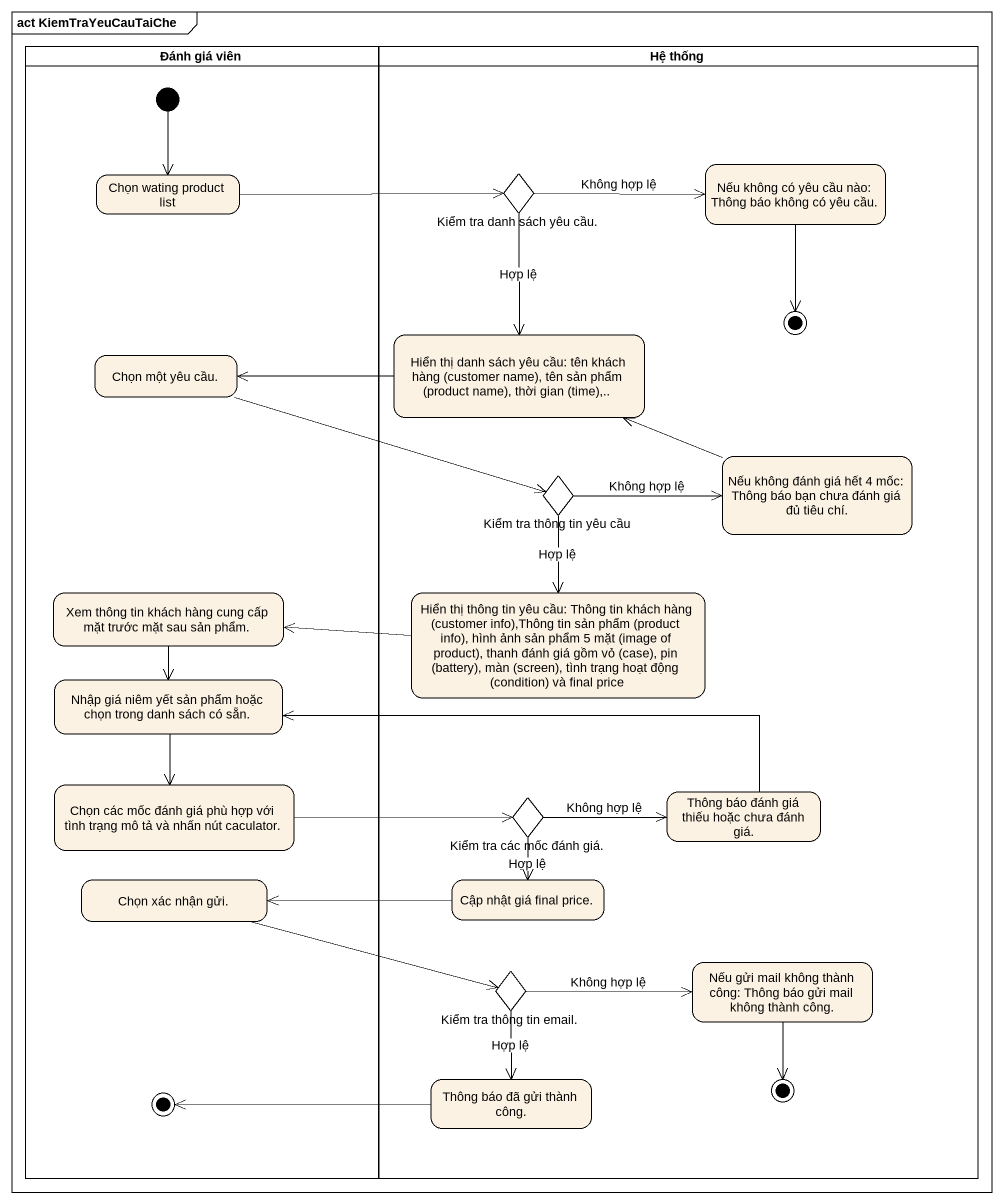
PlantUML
@startuml
mainframe act KiemTraYeuCauTaiChe
hide empty description
state "Đánh giá viên" as Đánh_giá_viên <<partition>> {
  state "Chọn wating product list" as Chọn_wating_product_list
  state "Chọn một yêu cầu." as Chọn_một_yêu_cầu
  state "Xem thông tin khách hàng cung cấp mặt trước mặt sau sản phẩm." as Xem_thông_tin_khách_hàng
  state "Nhập giá niêm yết sản phẩm hoặc chọn trong danh sách có sẵn." as Nhập_giá_niêm_yết_sản_phẩm
  state "Chọn các mốc đánh giá phù hợp với tình trạng mô tả và nhấn nút caculator." as Chọn_các_mốc_đánh_giá_phù
  state "Chọn xác nhận gửi." as Chọn_xác_nhận_gửi
  state final2 <<end>>
  [*] --> Chọn_wating_product_list
}
state "Hệ thống" as Hệ_thống <<partition>> {
  state "Kiểm tra danh sách yêu cầu." as Kiểm_tra_danh_sách_yêu_cầu <<choice>>
  state "Nếu không có yêu cầu nào: Thông báo không có yêu cầu." as Nếu_không_có_yêu_cầu_nào
  state final1 <<end>>
  state "Hiển thị danh sách yêu cầu: tên khách hàng (customer name), tên sản phẩm (product name), thời gian (time),.." as Hiển_thị_danh_sách_yêu_cầu
  state "Kiểm tra thông tin yêu cầu" as Kiểm_tra_thông_tin_yêu_cầu <<choice>>
  state "Nếu không đánh giá hết 4 mốc: Thông báo bạn chưa đánh giá đủ tiêu chí." as Nếu_không_đánh_giá_hết_4
  state "Hiển thị thông tin yêu cầu: Thông tin khách hàng (customer info),Thông tin sản phẩm (product info), hình ảnh sản phẩm 5 mặt (image of product), thanh đánh giá gồm vỏ (case), pin (battery), màn (screen), tình trạng hoạt động (condition) và final price" as Hiển_thị_thông_tin_yêu_cầu
  state "Kiểm tra các mốc đánh giá." as Kiểm_tra_các_mốc_đánh_giá <<choice>>
  state "Thông báo đánh giá thiếu hoặc chưa đánh giá." as Thông_báo_đánh_giá_thiếu
  state "Cập nhật giá final price." as Cập_nhật_giá_final_price
  state "Kiểm tra thông tin email." as Kiểm_tra_thông_tin_email <<choice>>
  state "Nếu gửi mail không thành công: Thông báo gửi mail không thành công." as Nếu_gửi_mail_không_thành
  state "Thông báo đã gửi thành công." as Thông_báo_đã_gửi_thành_công
  state final3 <<end>>
}
Chọn_wating_product_list -right-> Kiểm_tra_danh_sách_yêu_cầu
Kiểm_tra_danh_sách_yêu_cầu -right-> Nếu_không_có_yêu_cầu_nào : Không hợp lệ
Kiểm_tra_danh_sách_yêu_cầu --> Hiển_thị_danh_sách_yêu_cầu : Hợp lệ
Nếu_không_có_yêu_cầu_nào --> final1
Chọn_một_yêu_cầu -right-> Kiểm_tra_thông_tin_yêu_cầu
Hiển_thị_danh_sách_yêu_cầu -left-> Chọn_một_yêu_cầu
Kiểm_tra_thông_tin_yêu_cầu -right-> Nếu_không_đánh_giá_hết_4 : Không hợp lệ
Kiểm_tra_thông_tin_yêu_cầu --> Hiển_thị_thông_tin_yêu_cầu : Hợp lệ
Nếu_không_đánh_giá_hết_4 -left-> Hiển_thị_danh_sách_yêu_cầu
Xem_thông_tin_khách_hàng --> Nhập_giá_niêm_yết_sản_phẩm
Hiển_thị_thông_tin_yêu_cầu -left-> Xem_thông_tin_khách_hàng
Nhập_giá_niêm_yết_sản_phẩm --> Chọn_các_mốc_đánh_giá_phù
Chọn_các_mốc_đánh_giá_phù -right-> Kiểm_tra_các_mốc_đánh_giá
Kiểm_tra_các_mốc_đánh_giá -right-> Thông_báo_đánh_giá_thiếu : Không hợp lệ
Kiểm_tra_các_mốc_đánh_giá --> Cập_nhật_giá_final_price : Hợp lệ
Thông_báo_đánh_giá_thiếu -left-> Nhập_giá_niêm_yết_sản_phẩm
Chọn_xác_nhận_gửi -right-> Kiểm_tra_thông_tin_email
Cập_nhật_giá_final_price -left-> Chọn_xác_nhận_gửi
Kiểm_tra_thông_tin_email -right-> Nếu_gửi_mail_không_thành : Không hợp lệ
Kiểm_tra_thông_tin_email --> Thông_báo_đã_gửi_thành_công : Hợp lệ
Nếu_gửi_mail_không_thành --> final3
Thông_báo_đã_gửi_thành_công -left-> final2
@enduml
